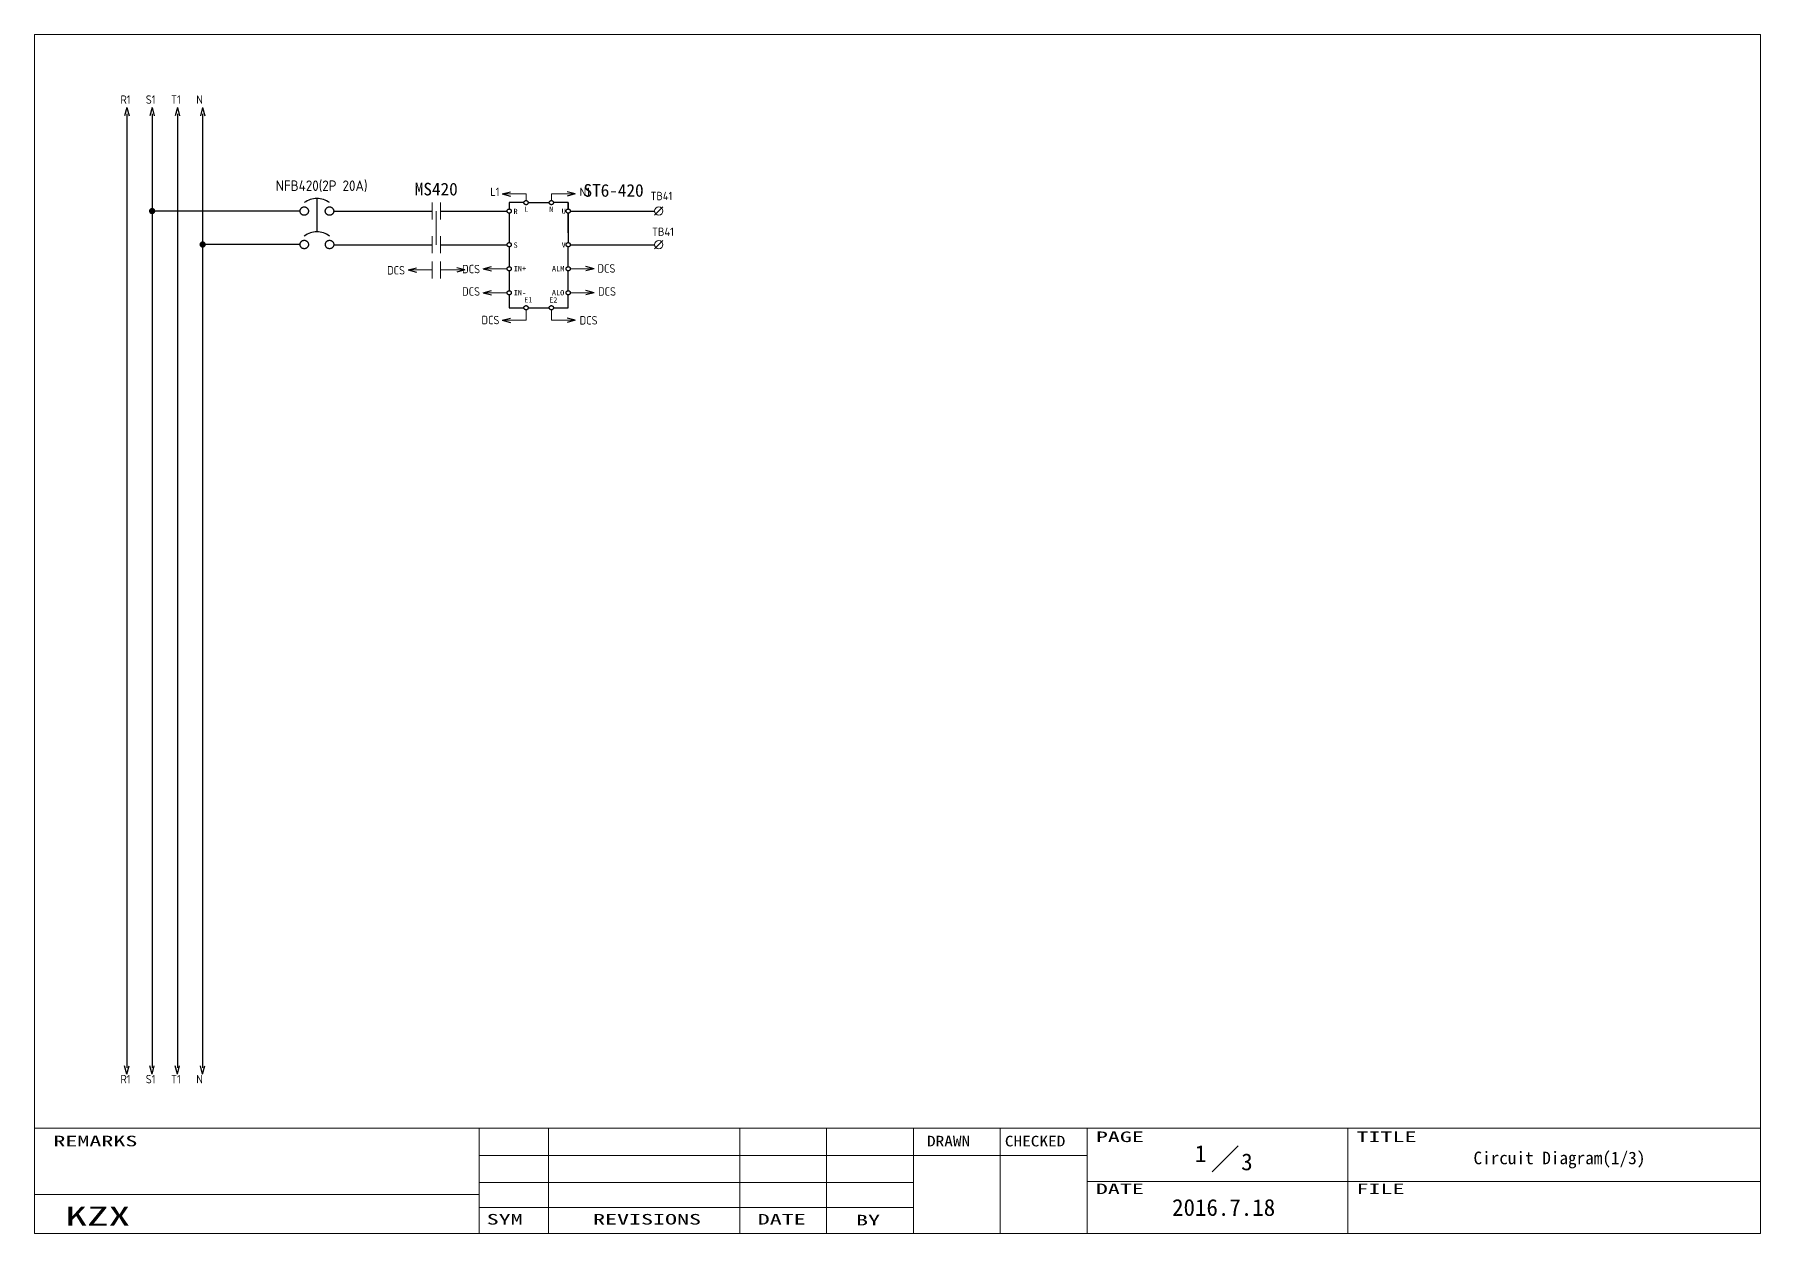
# Model space of a CAD drawing. Extents: x -319 to 2858, y -2689 to 285.
# Drawn here: x 889.9 to 1299.9, y -1587.7 to -1302.7 of the extents above; entities that cross this region are included whole.
import ezdxf
from ezdxf.enums import TextEntityAlignment as Align

# ---------------------------------------------------------------- set-up
doc = ezdxf.new("R2010")
doc.units = 0
doc.header["$LTSCALE"] = 0.3
doc.header["$MEASUREMENT"] = 0
doc.linetypes.add('実線', pattern=[20001, 20000, -1])
doc.layers.get('0').update_dxf_attribs({"linetype": '実線'})
for name, color, linetype, lineweight in [('01図枠', 5, 'CONTINUOUS', 9), ('02接続図', 7, 'CONTINUOUS', 5), ('10外形', 7, 'CONTINUOUS', 9)]:
    doc.layers.add(name, color=color, linetype=linetype, lineweight=lineweight)
for name, color, linetype in [('04部品記号', 3, 'CONTINUOUS'), ('05線番', 4, 'CONTINUOUS'), ('BLOCK', 7, 'CONTINUOUS'), ('図形１', 7, '実線')]:
    doc.layers.add(name, color=color, linetype=linetype)
doc.styles.add('電気標準', font='ISOCP.shx', dxfattribs={"height": 2.5, "bigfont": 'extfont.shx'})
doc.styles.add('ＭＳＰゴシック', font='')
doc.styles.get('ＭＳＰゴシック').set_extended_font_data('SimSun')

# ---------------------------------------------------------------- blocks, each defined once
blk = doc.blocks.new('矢印（右向）')
at = {"layer": 'BLOCK'}
for q in [(-1.93, 0.52), (-1.93, -0.52)]:
    blk.add_line((0, 0), q, dxfattribs=at)

msp = doc.modelspace()

# ---------------------------------------------------------------- linework, layer by layer
for p, q in [((953, -1344.64), (917.86, -1344.64)), ((957, -1341.64), (957.01, -1349.59)), ((961, -1344.64), (984.35, -1344.64)), ((986.35, -1344.64), (1002.19, -1344.64)), ((1006.19, -1342.64), (1002.69, -1342.64)), ((1002.69, -1342.64), (1002.69, -1344.14)), ((1007.19, -1342.64), (1012.2, -1342.64)), ((1016.7, -1342.64), (1013.2, -1342.64)), ((1016.7, -1344.14), (1016.7, -1342.64)), ((1016.7, -1342.64), (1016.7, -1344.14)), ((1017.2, -1344.64), (1019.2, -1344.64)), ((1017.2, -1344.64), (1037.2, -1344.64)), ((1002.69, -1345.14), (1002.69, -1352.14)), ((1016.7, -1349.85), (1016.7, -1345.14)), ((1016.7, -1345.14), (1016.7, -1352.14)), ((953.01, -1352.59), (929.86, -1352.59)), ((953.01, -1352.59), (929.86, -1352.59)), ((961, -1352.64), (984.35, -1352.64)), ((986.35, -1352.64), (1002.19, -1352.64)), ((1017.2, -1352.64), (1037.2, -1352.64)), ((1002.69, -1353.14), (1002.69, -1357.85)), ((1016.7, -1357.85), (1016.7, -1353.14)), ((1002.69, -1358.85), (1002.69, -1363.56)), ((1016.7, -1363.56), (1016.7, -1358.85)), ((1002.69, -1364.56), (1002.69, -1367.62)), ((1016.7, -1367.62), (1016.7, -1364.56)), ((1002.69, -1367.62), (1006.19, -1367.62)), ((1007.19, -1367.62), (1012.2, -1367.62)), ((1013.2, -1367.62), (1016.7, -1367.62))]:
    msp.add_line(p, q)
for centre in [(1002.69, -1344.64), (1006.69, -1342.64), (1012.7, -1342.64), (1016.7, -1344.64), (1002.69, -1352.64), (1016.7, -1352.64), (1002.69, -1358.35), (1016.7, -1358.35), (1002.69, -1364.06), (1016.7, -1364.06), (1006.69, -1367.62), (1012.7, -1367.62)]:
    msp.add_circle(centre, 0.5)
at = {"layer": '01図枠', "linetype": 'Continuous', "lineweight": 5}
for p, q in [((889.93, -1587.67), (889.93, -1302.67)), ((889.93, -1302.67), (1299.93, -1302.67)), ((1299.93, -1302.67), (1299.93, -1587.67)), ((889.93, -1562.67), (1299.93, -1562.67)), ((995.53, -1562.67), (995.53, -1587.67)), ((1012.04, -1562.67), (1012.04, -1587.67)), ((1057.44, -1562.67), (1057.44, -1587.67)), ((1078.08, -1562.67), (1078.08, -1587.67)), ((1098.72, -1562.67), (1098.72, -1587.67)), ((1119.35, -1587.67), (1119.35, -1562.67)), ((1139.99, -1562.67), (1139.99, -1587.67)), ((1201.9, -1587.67), (1201.9, -1562.67)), ((995.53, -1569.1), (1098.72, -1569.1)), ((1098.72, -1569.1), (1139.99, -1569.1)), ((1175.85, -1566.86), (1169.66, -1573.05)), ((995.53, -1578.38), (889.93, -1578.38)), ((995.53, -1575.52), (1098.72, -1575.52)), ((1139.99, -1575.29), (1299.93, -1575.29)), ((995.53, -1581.48), (1098.72, -1581.48)), ((1299.93, -1587.67), (889.93, -1587.67))]:
    msp.add_line(p, q, dxfattribs=at)
at = {"layer": '02接続図', "linetype": 'Continuous'}
for p, q in [((984.35, -1346.64), (984.35, -1342.64)), ((985.35, -1344.64), (985.35, -1352.64)), ((986.35, -1346.64), (986.35, -1342.64)), ((1037.2, -1345.62), (1039.2, -1343.62)), ((984.35, -1354.64), (984.35, -1350.64)), ((986.35, -1354.64), (986.35, -1350.64)), ((1037.2, -1353.62), (1039.2, -1351.62)), ((984.35, -1360.64), (984.35, -1356.64)), ((986.35, -1360.64), (986.35, -1356.64))]:
    msp.add_line(p, q, dxfattribs=at)
for centre in [(1038.2, -1344.62), (1038.2, -1352.62)]:
    msp.add_circle(centre, 1, dxfattribs=at)
at = {"layer": '10外形'}
for p, q in [((1006.69, -1340.55), (1001.04, -1340.55)), ((1006.69, -1342.14), (1006.69, -1340.55)), ((1012.7, -1342.14), (1012.7, -1340.55)), ((1012.7, -1340.55), (1018.35, -1340.55)), ((984.35, -1358.64), (978.71, -1358.64)), ((986.52, -1358.64), (992.17, -1358.64)), ((1002.19, -1358.35), (996.54, -1358.35)), ((1017.2, -1358.35), (1022.85, -1358.35)), ((1002.19, -1364.06), (996.54, -1364.06)), ((1017.2, -1364.06), (1022.85, -1364.06)), ((1006.69, -1368.12), (1006.69, -1370.59)), ((1012.7, -1368.12), (1012.7, -1370.59)), ((1006.69, -1370.59), (1001.04, -1370.59)), ((1012.7, -1370.59), (1018.35, -1370.59))]:
    msp.add_line(p, q, dxfattribs=at)
at = {"layer": '図形１', "color": 7}
for p, q in [((911.86, -1321.56), (911.86, -1403.39)), ((917.86, -1321.56), (917.86, -1403.39)), ((923.86, -1321.56), (923.86, -1403.39)), ((929.86, -1321.56), (929.86, -1548.28)), ((911.86, -1403.39), (911.86, -1548.28)), ((917.86, -1403.39), (917.86, -1548.28)), ((923.86, -1403.39), (923.86, -1548.28))]:
    msp.add_line(p, q, dxfattribs=at)
at = {"layer": '図形１', "const_width": 0.75}
for points in [[(917.49, -1344.64, 1), (918.24, -1344.64, 1)], [(929.49, -1352.59, 1), (930.24, -1352.59, 1)], [(929.49, -1352.59, 1), (930.24, -1352.59, 1)]]:
    msp.add_lwpolyline(points, format="xyb", close=True, dxfattribs=at)
at = {"layer": '図形１'}
for centre in [(954, -1344.64), (960, -1344.64), (954.01, -1352.59), (960.01, -1352.59)]:
    msp.add_circle(centre, 1, dxfattribs=at)
for centre in [(957, -1346.64), (957.01, -1354.59)]:
    msp.add_arc(centre, 5, 53.1301, 126.8699, dxfattribs=at)

# ---------------------------------------------------------------- block references
at = {"layer": '図形１', "color": 7, "xscale": -1}
for p, rotation in [((911.86, -1320.06), 270), ((917.86, -1320.06), 270), ((923.86, -1320.06), 270), ((929.86, -1320.06), 270), ((1018.35, -1340.55), 180), ((992.17, -1358.64), 180), ((1022.85, -1358.35), 180), ((1022.85, -1364.06), 180), ((1018.35, -1370.59), 180)]:
    msp.add_blockref('矢印（右向）', p, dxfattribs=dict(at, rotation=rotation))
at = {"layer": '図形１', "color": 7}
for p, rotation in [((1001.04, -1340.55), 180), ((978.71, -1358.64), 180), ((996.54, -1358.35), 180), ((996.54, -1364.06), 180), ((1001.04, -1370.59), 180), ((911.86, -1549.78), 270), ((917.86, -1549.78), 270), ((923.86, -1549.78), 270), ((929.86, -1549.78), 270)]:
    msp.add_blockref('矢印（右向）', p, dxfattribs=dict(at, rotation=rotation))

# ---------------------------------------------------------------- texts
at = {"layer": '01図枠', "linetype": 'Continuous', "lineweight": 5, "style": 'ＭＳＰゴシック'}
for s, height, width, p in [('REMARKS', 2.513, 1.666667, (894.41, -1564.43)), ('DRAWN', 2.513, 1.2, (1101.93, -1564.45)), ('CHECKED', 2.513, 1.2, (1120.43, -1564.45)), ('PAGE', 2.513, 1.666667, (1142.05, -1563.42)), ('TITLE', 2.513, 1.666667, (1203.96, -1563.42)), ('DATE', 2.513, 1.666667, (1142.05, -1575.8)), ('FILE', 2.513, 1.666667, (1203.96, -1575.8)), ('KZX', 4.523, 1.666667, (897.26, -1581.27)), ('SYM', 2.513, 1.666667, (997.34, -1583.03))]:
    msp.add_text(s, height=height, dxfattribs=dict(at, width=width)).set_placement(p, align=Align.TOP_LEFT)
at = {"layer": '01図枠', "linetype": 'Continuous', "lineweight": 5, "style": 'ＭＳＰゴシック', "width": 1.666667}
for s, p in [('REVISIONS', (1035.43, -1583.03)), ('DATE', (1067.43, -1583.03)), ('BY', (1087.93, -1583.23))]:
    msp.add_text(s, height=2.513, dxfattribs=at).set_placement(p, align=Align.TOP_CENTER)
at = {"layer": '02接続図', "style": 'ＭＳＰゴシック'}
for s, p in [('1', (1166.93, -1568.67)), ('3', (1177.93, -1570.67)), ('2016.7.18', (1172.4, -1581.51))]:
    msp.add_text(s, height=4, dxfattribs=at).set_placement(p, align=Align.MIDDLE)
msp.add_text('Circuit Diagram(1/3)', height=3, dxfattribs=at).set_placement((1231.76, -1569.71), align=Align.MIDDLE_LEFT)
at = {"layer": '04部品記号', "linetype": 'Continuous', "style": 'ＭＳＰゴシック'}
for s, p in [('MS420', (985.36, -1339.42)), ('ST6-420', (1027.48, -1339.73))]:
    msp.add_text(s, height=3, dxfattribs=at).set_placement(p, align=Align.MIDDLE_CENTER)
at = {"layer": '05線番', "style": 'ＭＳＰゴシック'}
for s, p in [('R', (1003.72, -1344.73)), ('L', (1006.26, -1344.18)), ('N', (1012.18, -1344.2)), ('U', (1015.14, -1344.66)), ('S', (1003.72, -1352.73)), ('V', (1015.14, -1352.66)), ('IN+', (1003.76, -1358.32)), ('ALM', (1012.84, -1358.32)), ('IN-', (1003.76, -1364.05)), ('E1', (1006.26, -1365.74)), ('E2', (1012.18, -1365.77)), ('ALO', (1012.83, -1364.05))]:
    msp.add_text(s, height=1.25, dxfattribs=at).set_placement(p, align=Align.MIDDLE_LEFT)
at = {"layer": '図形１', "color": 7, "linetype": '実線', "style": '電気標準'}
for s, p in [('R1', (910.36, -1319.14)), ('S1', (916.36, -1319.14)), ('T1', (922.36, -1319.14)), ('N', (928.36, -1319.14)), ('L1', (998.2, -1341.05)), ('N1', (1019.42, -1341.05)), ('TB41', (1036.25, -1342.06)), ('TB41', (1036.62, -1350.56)), ('DCS', (973.68, -1359.72)), ('DCS', (991.51, -1359.42)), ('DCS', (1023.66, -1359.28)), ('DCS', (991.51, -1364.75)), ('DCS', (1023.8, -1364.75)), ('DCS', (996.11, -1371.54)), ('DCS', (1019.42, -1371.61)), ('R1', (910.36, -1551.98)), ('S1', (916.36, -1551.98)), ('T1', (922.36, -1551.98)), ('N', (928.36, -1551.98))]:
    msp.add_text(s, height=2, dxfattribs=at).set_placement(p)
at = {"layer": '図形１', "color": 4, "style": '電気標準'}
msp.add_text('NFB420(2P 20A)', height=2.5, dxfattribs=at).set_placement((947.23, -1339.86))

doc.saveas('drawing.dxf')
